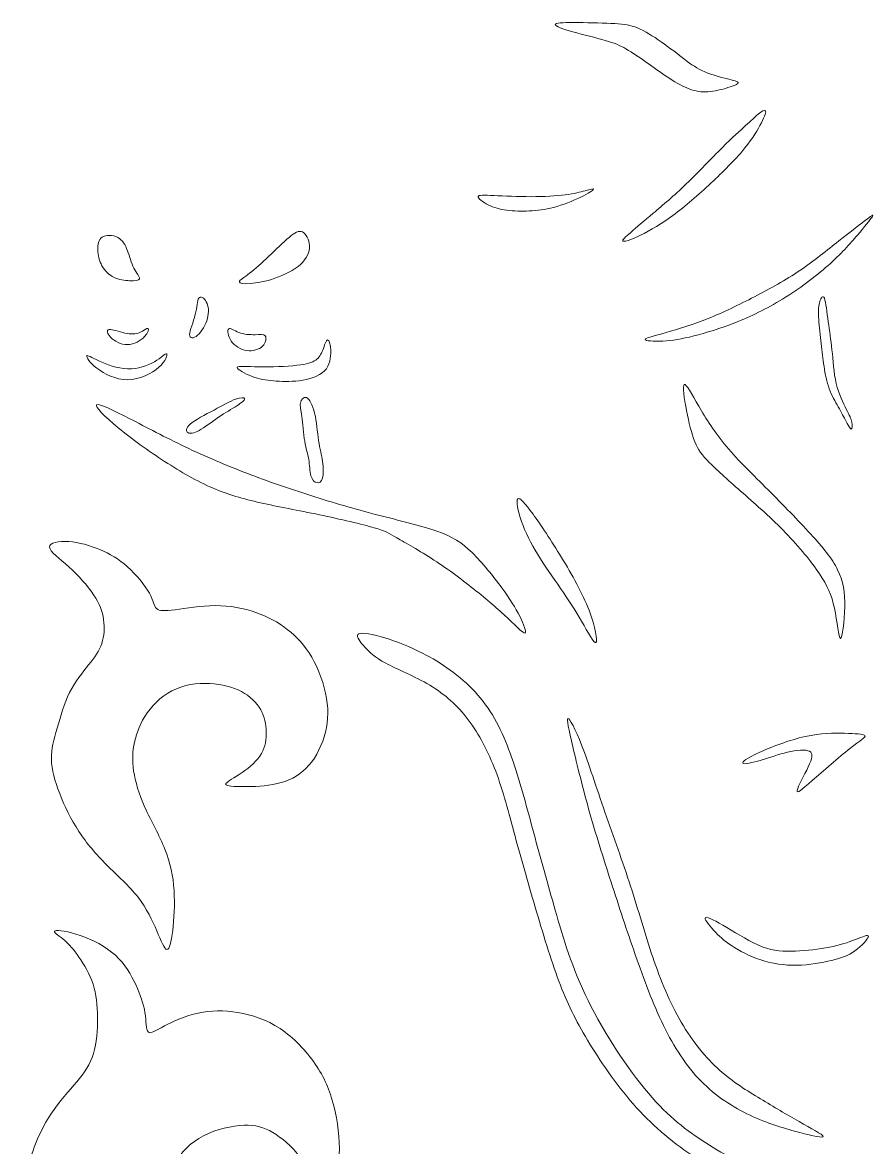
# Model space of a CAD drawing. Header units: millimetres. Extents: x -6423 to -1759, y 6 to 2012.
# Drawn here: x -6155.3 to -6089, y 557.9 to 645.8 of the extents above; entities that cross this region are included whole.
import ezdxf

# ---------------------------------------------------------------- set-up
doc = ezdxf.new("R2010")
doc.units = ezdxf.units.MM
doc.header["$MEASUREMENT"] = 0
doc.layers.add('layer 1', color=7, linetype='Continuous')

msp = doc.modelspace()

# ---------------------------------------------------------------- linework, layer by layer
at = {"layer": 'layer 1', "color": 177, "lineweight": 9}
for points, knots in [([(-6113.6164, 645.6586), (-6113.6164, 645.7851), (-6113.0202, 645.821), (-6112.1354, 645.821), (-6112.1354, 645.821), (-6111.2499, 645.821), (-6110.0758, 645.7851), (-6109.2452, 645.7488), (-6109.2452, 645.7488), (-6108.4144, 645.7129), (-6107.9266, 645.6768), (-6107.3755, 645.4777), (-6107.3755, 645.4777), (-6106.8247, 645.2789), (-6106.2106, 644.9179), (-6105.5604, 644.4755), (-6105.5604, 644.4755), (-6104.9099, 644.033), (-6104.2236, 643.5089), (-6103.6728, 643.0846), (-6103.6728, 643.0846), (-6103.1222, 642.6601), (-6102.7067, 642.335), (-6102.1285, 642.0642), (-6102.1285, 642.0642), (-6101.5508, 641.7934), (-6100.8101, 641.5764), (-6100.2411, 641.4319), (-6100.2411, 641.4319), (-6099.6718, 641.2874), (-6099.2747, 641.2152), (-6099.3016, 641.0976), (-6099.3016, 641.0976), (-6099.3285, 640.9805), (-6099.7807, 640.8178), (-6100.2862, 640.6731), (-6100.2862, 640.6731), (-6100.7919, 640.5286), (-6101.3522, 640.4023), (-6101.8577, 640.3933), (-6101.8577, 640.3933), (-6102.3637, 640.3841), (-6102.8148, 640.4927), (-6103.3026, 640.7), (-6103.3026, 640.7), (-6103.7904, 640.9083), (-6104.3146, 641.2152), (-6104.8472, 641.5672), (-6104.8472, 641.5672), (-6105.3798, 641.9197), (-6105.9217, 642.3171), (-6106.4727, 642.7052), (-6106.4727, 642.7052), (-6107.0233, 643.0938), (-6107.5833, 643.473), (-6108.0711, 643.7528), (-6108.0711, 643.7528), (-6108.5589, 644.033), (-6108.9745, 644.2137), (-6109.6882, 644.4209), (-6109.6882, 644.4209), (-6110.4015, 644.6287), (-6111.4129, 644.8639), (-6112.2166, 645.0896), (-6112.2166, 645.0896), (-6113.0202, 645.3155), (-6113.6164, 645.532), (-6113.6164, 645.6586)], [0, 0, 0, 0, 0.0555556, 0.0555556, 0.0555556, 0.0555556, 0.1111111, 0.1111111, 0.1111111, 0.1111111, 0.1666667, 0.1666667, 0.1666667, 0.1666667, 0.2222222, 0.2222222, 0.2222222, 0.2222222, 0.2777778, 0.2777778, 0.2777778, 0.2777778, 0.3333333, 0.3333333, 0.3333333, 0.3333333, 0.3888889, 0.3888889, 0.3888889, 0.3888889, 0.4444444, 0.4444444, 0.4444444, 0.4444444, 0.5, 0.5, 0.5, 0.5, 0.5555556, 0.5555556, 0.5555556, 0.5555556, 0.6111111, 0.6111111, 0.6111111, 0.6111111, 0.6666667, 0.6666667, 0.6666667, 0.6666667, 0.7222222, 0.7222222, 0.7222222, 0.7222222, 0.7777778, 0.7777778, 0.7777778, 0.7777778, 0.8333333, 0.8333333, 0.8333333, 0.8333333, 0.8888889, 0.8888889, 0.8888889, 0.8888889, 1, 1, 1, 1]), ([(-6108.3155, 628.734), (-6108.3783, 628.8062), (-6108.1257, 629.0409), (-6107.7014, 629.4113), (-6107.7014, 629.4113), (-6107.2772, 629.7815), (-6106.6805, 630.2875), (-6105.9401, 630.9106), (-6105.9401, 630.9106), (-6105.1992, 631.5336), (-6104.3146, 632.274), (-6103.3572, 633.1956), (-6103.3572, 633.1956), (-6102.3998, 634.1166), (-6101.3701, 635.2182), (-6100.5572, 636.0311), (-6100.5572, 636.0311), (-6099.7443, 636.8437), (-6099.1484, 637.3679), (-6098.715, 637.7655), (-6098.715, 637.7655), (-6098.2817, 638.1624), (-6098.0104, 638.4334), (-6097.7396, 638.6504), (-6097.7396, 638.6504), (-6097.4688, 638.8669), (-6097.1981, 639.0296), (-6097.1527, 638.8943), (-6097.1527, 638.8943), (-6097.1076, 638.7585), (-6097.288, 638.3253), (-6097.5954, 637.7655), (-6097.5954, 637.7655), (-6097.9021, 637.2052), (-6098.3355, 636.5186), (-6099.0224, 635.715), (-6099.0224, 635.715), (-6099.7087, 634.9113), (-6100.6477, 633.99), (-6101.6233, 633.0869), (-6101.6233, 633.0869), (-6102.5983, 632.1836), (-6103.61, 631.2987), (-6104.5946, 630.5942), (-6104.5946, 630.5942), (-6105.5789, 629.8899), (-6106.5357, 629.366), (-6107.2044, 629.0591), (-6107.2044, 629.0591), (-6107.8731, 628.7522), (-6108.252, 628.6617), (-6108.3155, 628.734)], [0, 0, 0, 0, 0.0714286, 0.0714286, 0.0714286, 0.0714286, 0.1428571, 0.1428571, 0.1428571, 0.1428571, 0.2142857, 0.2142857, 0.2142857, 0.2142857, 0.2857143, 0.2857143, 0.2857143, 0.2857143, 0.3571429, 0.3571429, 0.3571429, 0.3571429, 0.4285714, 0.4285714, 0.4285714, 0.4285714, 0.5, 0.5, 0.5, 0.5, 0.5714286, 0.5714286, 0.5714286, 0.5714286, 0.6428571, 0.6428571, 0.6428571, 0.6428571, 0.7142857, 0.7142857, 0.7142857, 0.7142857, 0.7857143, 0.7857143, 0.7857143, 0.7857143, 0.8571429, 0.8571429, 0.8571429, 0.8571429, 1, 1, 1, 1]), ([(-6119.6403, 632.211), (-6119.6134, 632.3465), (-6119.1617, 632.3284), (-6118.3852, 632.2922), (-6118.3852, 632.2922), (-6117.6084, 632.2561), (-6116.5068, 632.2021), (-6115.4858, 632.2021), (-6115.4858, 632.2021), (-6114.4654, 632.2021), (-6113.5262, 632.2561), (-6112.8217, 632.3465), (-6112.8217, 632.3465), (-6112.1174, 632.4365), (-6111.6478, 632.563), (-6111.2597, 632.6714), (-6111.2597, 632.6714), (-6110.8711, 632.78), (-6110.5636, 632.8705), (-6110.6003, 632.7887), (-6110.6003, 632.7887), (-6110.6361, 632.7078), (-6111.0158, 632.4549), (-6111.6117, 632.1657), (-6111.6117, 632.1657), (-6112.2079, 631.8767), (-6113.0205, 631.5516), (-6113.7253, 631.362), (-6113.7253, 631.362), (-6114.4293, 631.1727), (-6115.0255, 631.1184), (-6115.6303, 631.0907), (-6115.6303, 631.0907), (-6116.236, 631.0638), (-6116.8498, 631.0638), (-6117.3917, 631.136), (-6117.3917, 631.136), (-6117.9335, 631.2085), (-6118.4034, 631.353), (-6118.8369, 631.57), (-6118.8369, 631.57), (-6119.2701, 631.7868), (-6119.6674, 632.0752), (-6119.6403, 632.211)], [0, 0, 0, 0, 0.0833333, 0.0833333, 0.0833333, 0.0833333, 0.1666667, 0.1666667, 0.1666667, 0.1666667, 0.25, 0.25, 0.25, 0.25, 0.3333333, 0.3333333, 0.3333333, 0.3333333, 0.4166667, 0.4166667, 0.4166667, 0.4166667, 0.5, 0.5, 0.5, 0.5, 0.5833333, 0.5833333, 0.5833333, 0.5833333, 0.6666667, 0.6666667, 0.6666667, 0.6666667, 0.75, 0.75, 0.75, 0.75, 0.8333333, 0.8333333, 0.8333333, 0.8333333, 1, 1, 1, 1]), ([(-6106.5811, 621.0397), (-6106.5724, 621.1479), (-6105.8679, 621.3105), (-6104.9374, 621.5721), (-6104.9374, 621.5721), (-6104.0074, 621.8342), (-6102.8515, 622.1954), (-6101.6591, 622.674), (-6101.6591, 622.674), (-6100.4673, 623.1528), (-6099.2389, 623.7485), (-6098.0194, 624.381), (-6098.0194, 624.381), (-6096.8007, 625.013), (-6095.5904, 625.6812), (-6094.4793, 626.4311), (-6094.4793, 626.4311), (-6093.3687, 627.1804), (-6092.3573, 628.0112), (-6091.4358, 628.7429), (-6091.4358, 628.7429), (-6090.5147, 629.4749), (-6089.6839, 630.1064), (-6089.223, 630.4497), (-6089.223, 630.4497), (-6088.7629, 630.793), (-6088.6725, 630.8476), (-6088.8352, 630.6121), (-6088.8352, 630.6121), (-6088.9976, 630.3774), (-6089.4131, 629.8538), (-6089.9816, 629.1856), (-6089.9816, 629.1856), (-6090.5506, 628.5175), (-6091.2736, 627.7046), (-6092.2761, 626.8192), (-6092.2761, 626.8192), (-6093.2783, 625.9343), (-6094.5605, 624.9772), (-6095.8251, 624.2001), (-6095.8251, 624.2001), (-6097.0894, 623.4239), (-6098.3355, 622.8274), (-6099.5189, 622.3578), (-6099.5189, 622.3578), (-6100.7017, 621.888), (-6101.8218, 621.5449), (-6102.761, 621.3105), (-6102.761, 621.3105), (-6103.7005, 621.0756), (-6104.4588, 620.949), (-6105.1813, 620.9132), (-6105.1813, 620.9132), (-6105.904, 620.8765), (-6106.5903, 620.9308), (-6106.5811, 621.0397)], [0, 0, 0, 0, 0.0666667, 0.0666667, 0.0666667, 0.0666667, 0.1333333, 0.1333333, 0.1333333, 0.1333333, 0.2, 0.2, 0.2, 0.2, 0.2666667, 0.2666667, 0.2666667, 0.2666667, 0.3333333, 0.3333333, 0.3333333, 0.3333333, 0.4, 0.4, 0.4, 0.4, 0.4666667, 0.4666667, 0.4666667, 0.4666667, 0.5333333, 0.5333333, 0.5333333, 0.5333333, 0.6, 0.6, 0.6, 0.6, 0.6666667, 0.6666667, 0.6666667, 0.6666667, 0.7333333, 0.7333333, 0.7333333, 0.7333333, 0.8, 0.8, 0.8, 0.8, 0.8666667, 0.8666667, 0.8666667, 0.8666667, 1, 1, 1, 1]), ([(-6146.1111, 625.7808), (-6146.147, 625.6271), (-6146.4903, 625.6095), (-6146.8787, 625.6271), (-6146.8787, 625.6271), (-6147.2671, 625.645), (-6147.7003, 625.6994), (-6148.0889, 625.8889), (-6148.0889, 625.8889), (-6148.4771, 626.0788), (-6148.8206, 626.4039), (-6149.0371, 626.7923), (-6149.0371, 626.7923), (-6149.2539, 627.1804), (-6149.3443, 627.6321), (-6149.3622, 628.0476), (-6149.3622, 628.0476), (-6149.3807, 628.4632), (-6149.3261, 628.8423), (-6149.0279, 629.0322), (-6149.0279, 629.0322), (-6148.7299, 629.2215), (-6148.1881, 629.2215), (-6147.8092, 629.023), (-6147.8092, 629.023), (-6147.4295, 628.8241), (-6147.2128, 628.4271), (-6147.0414, 627.9754), (-6147.0414, 627.9754), (-6146.8697, 627.5237), (-6146.7432, 627.0183), (-6146.5444, 626.6206), (-6146.5444, 626.6206), (-6146.3458, 626.2233), (-6146.0745, 625.9343), (-6146.1111, 625.7808)], [0, 0, 0, 0, 0.1, 0.1, 0.1, 0.1, 0.2, 0.2, 0.2, 0.2, 0.3, 0.3, 0.3, 0.3, 0.4, 0.4, 0.4, 0.4, 0.5, 0.5, 0.5, 0.5, 0.6, 0.6, 0.6, 0.6, 0.7, 0.7, 0.7, 0.7, 0.8, 0.8, 0.8, 0.8, 1, 1, 1, 1]), ([(-6138.2988, 625.5546), (-6138.2898, 625.6812), (-6137.9286, 625.8802), (-6137.4951, 626.2141), (-6137.4951, 626.2141), (-6137.0619, 626.5484), (-6136.5559, 627.0183), (-6136.0051, 627.5416), (-6136.0051, 627.5416), (-6135.4538, 628.0653), (-6134.8581, 628.6435), (-6134.4067, 629.023), (-6134.4067, 629.023), (-6133.955, 629.4026), (-6133.6479, 629.583), (-6133.3678, 629.4475), (-6133.3678, 629.4475), (-6133.0878, 629.3122), (-6132.8355, 628.8605), (-6132.817, 628.3727), (-6132.817, 628.3727), (-6132.7988, 627.8849), (-6133.0158, 627.3613), (-6133.5121, 626.9096), (-6133.5121, 626.9096), (-6134.0091, 626.4579), (-6134.7859, 626.0788), (-6135.5173, 625.8257), (-6135.5173, 625.8257), (-6136.249, 625.5731), (-6136.9356, 625.4465), (-6137.45, 625.4104), (-6137.45, 625.4104), (-6137.9645, 625.3743), (-6138.308, 625.4286), (-6138.2988, 625.5546)], [0, 0, 0, 0, 0.1, 0.1, 0.1, 0.1, 0.2, 0.2, 0.2, 0.2, 0.3, 0.3, 0.3, 0.3, 0.4, 0.4, 0.4, 0.4, 0.5, 0.5, 0.5, 0.5, 0.6, 0.6, 0.6, 0.6, 0.7, 0.7, 0.7, 0.7, 0.8, 0.8, 0.8, 0.8, 1, 1, 1, 1]), ([(-6141.4779, 624.2724), (-6141.6134, 624.0918), (-6141.5952, 623.5681), (-6141.74, 622.9814), (-6141.74, 622.9814), (-6141.8842, 622.394), (-6142.1914, 621.7435), (-6142.1914, 621.4186), (-6142.1914, 621.4186), (-6142.1914, 621.0935), (-6141.8842, 621.0935), (-6141.5683, 621.3643), (-6141.5683, 621.3643), (-6141.2522, 621.6354), (-6140.9273, 622.177), (-6140.7915, 622.6832), (-6140.7915, 622.6832), (-6140.6563, 623.1887), (-6140.7106, 623.658), (-6140.882, 623.9744), (-6140.882, 623.9744), (-6141.0536, 624.2906), (-6141.3426, 624.4532), (-6141.4779, 624.2724)], [0, 0, 0, 0, 0.1428571, 0.1428571, 0.1428571, 0.1428571, 0.2857143, 0.2857143, 0.2857143, 0.2857143, 0.4285714, 0.4285714, 0.4285714, 0.4285714, 0.5714286, 0.5714286, 0.5714286, 0.5714286, 0.7142857, 0.7142857, 0.7142857, 0.7142857, 1, 1, 1, 1]), ([(-6092.5645, 624.2544), (-6092.4477, 623.9655), (-6092.3573, 623.1528), (-6092.2576, 622.4211), (-6092.2576, 622.4211), (-6092.1582, 621.6894), (-6092.0498, 621.0397), (-6091.9686, 620.2266), (-6091.9686, 620.2266), (-6091.8874, 619.4139), (-6091.8331, 618.4384), (-6091.6348, 617.5986), (-6091.6348, 617.5986), (-6091.4358, 616.7588), (-6091.0927, 616.0542), (-6090.8491, 615.5757), (-6090.8491, 615.5757), (-6090.6052, 615.0968), (-6090.4607, 614.844), (-6090.4064, 614.5732), (-6090.4064, 614.5732), (-6090.3521, 614.3019), (-6090.3882, 614.0129), (-6090.4786, 614.0311), (-6090.4786, 614.0311), (-6090.5691, 614.0493), (-6090.7133, 614.3741), (-6090.9034, 614.7353), (-6090.9034, 614.7353), (-6091.0927, 615.0968), (-6091.3276, 615.4942), (-6091.5713, 615.9277), (-6091.5713, 615.9277), (-6091.8152, 616.3609), (-6092.068, 616.831), (-6092.2484, 617.3816), (-6092.2484, 617.3816), (-6092.4295, 617.9324), (-6092.5376, 618.5649), (-6092.6191, 619.1608), (-6092.6191, 619.1608), (-6092.7003, 619.757), (-6092.7546, 620.3168), (-6092.8266, 620.9493), (-6092.8266, 620.9493), (-6092.8989, 621.5813), (-6092.9896, 622.2853), (-6093.0165, 622.8182), (-6093.0165, 622.8182), (-6093.0436, 623.3514), (-6093.0072, 623.7123), (-6092.9171, 624.0108), (-6092.9171, 624.0108), (-6092.8266, 624.3088), (-6092.6824, 624.5434), (-6092.5645, 624.2544)], [0, 0, 0, 0, 0.0666667, 0.0666667, 0.0666667, 0.0666667, 0.1333333, 0.1333333, 0.1333333, 0.1333333, 0.2, 0.2, 0.2, 0.2, 0.2666667, 0.2666667, 0.2666667, 0.2666667, 0.3333333, 0.3333333, 0.3333333, 0.3333333, 0.4, 0.4, 0.4, 0.4, 0.4666667, 0.4666667, 0.4666667, 0.4666667, 0.5333333, 0.5333333, 0.5333333, 0.5333333, 0.6, 0.6, 0.6, 0.6, 0.6666667, 0.6666667, 0.6666667, 0.6666667, 0.7333333, 0.7333333, 0.7333333, 0.7333333, 0.8, 0.8, 0.8, 0.8, 0.8666667, 0.8666667, 0.8666667, 0.8666667, 1, 1, 1, 1]), ([(-6148.4771, 621.8157), (-6148.2421, 621.8521), (-6147.7003, 621.6354), (-6147.2402, 621.536), (-6147.2402, 621.536), (-6146.7793, 621.4368), (-6146.3996, 621.4548), (-6146.0842, 621.5813), (-6146.0842, 621.5813), (-6145.7678, 621.7076), (-6145.5147, 621.9423), (-6145.4248, 621.9064), (-6145.4248, 621.9064), (-6145.3344, 621.8703), (-6145.4066, 621.5629), (-6145.7046, 621.2562), (-6145.7046, 621.2562), (-6146.0025, 620.9493), (-6146.5267, 620.6419), (-6147.0414, 620.6326), (-6147.0414, 620.6326), (-6147.5561, 620.6239), (-6148.0615, 620.9132), (-6148.3508, 621.2016), (-6148.3508, 621.2016), (-6148.6398, 621.4909), (-6148.7117, 621.7799), (-6148.4771, 621.8157)], [0, 0, 0, 0, 0.125, 0.125, 0.125, 0.125, 0.25, 0.25, 0.25, 0.25, 0.375, 0.375, 0.375, 0.375, 0.5, 0.5, 0.5, 0.5, 0.625, 0.625, 0.625, 0.625, 0.75, 0.75, 0.75, 0.75, 1, 1, 1, 1]), ([(-6139.1301, 621.8703), (-6139.0128, 621.9784), (-6138.7236, 621.7256), (-6138.3352, 621.5813), (-6138.3352, 621.5813), (-6137.9468, 621.4368), (-6137.4593, 621.4007), (-6137.0706, 621.4099), (-6137.0706, 621.4099), (-6136.6822, 621.4186), (-6136.3935, 621.4724), (-6136.2759, 621.3105), (-6136.2759, 621.3105), (-6136.1586, 621.1479), (-6136.2129, 620.7684), (-6136.4837, 620.5066), (-6136.4837, 620.5066), (-6136.7545, 620.2442), (-6137.2423, 620.1003), (-6137.7208, 620.1723), (-6137.7208, 620.1723), (-6138.1994, 620.2445), (-6138.6692, 620.5335), (-6138.9311, 620.9132), (-6138.9311, 620.9132), (-6139.1932, 621.2921), (-6139.2475, 621.7619), (-6139.1301, 621.8703)], [0, 0, 0, 0, 0.125, 0.125, 0.125, 0.125, 0.25, 0.25, 0.25, 0.25, 0.375, 0.375, 0.375, 0.375, 0.5, 0.5, 0.5, 0.5, 0.625, 0.625, 0.625, 0.625, 0.75, 0.75, 0.75, 0.75, 1, 1, 1, 1]), ([(-6138.4707, 618.8626), (-6138.4346, 618.9984), (-6137.73, 618.908), (-6136.7727, 618.8895), (-6136.7727, 618.8895), (-6135.8155, 618.8718), (-6134.6055, 618.9261), (-6133.8011, 619.0161), (-6133.8011, 619.0161), (-6132.9974, 619.1065), (-6132.6003, 619.2331), (-6132.3292, 619.4229), (-6132.3292, 619.4229), (-6132.0585, 619.6125), (-6131.9137, 619.8651), (-6131.7782, 620.2084), (-6131.7782, 620.2084), (-6131.6429, 620.552), (-6131.5163, 620.9852), (-6131.399, 621.0123), (-6131.399, 621.0123), (-6131.2819, 621.0397), (-6131.173, 620.6601), (-6131.1554, 620.1541), (-6131.1554, 620.1541), (-6131.1374, 619.6483), (-6131.2097, 619.0161), (-6131.6429, 618.5828), (-6131.6429, 618.5828), (-6132.0764, 618.1491), (-6132.8711, 617.9144), (-6133.6115, 617.815), (-6133.6115, 617.815), (-6134.3524, 617.7159), (-6135.0387, 617.7517), (-6135.6346, 617.8058), (-6135.6346, 617.8058), (-6136.2308, 617.8601), (-6136.7365, 617.9324), (-6137.3058, 618.1491), (-6137.3058, 618.1491), (-6137.8743, 618.3661), (-6138.5066, 618.7273), (-6138.4707, 618.8626)], [0, 0, 0, 0, 0.0833333, 0.0833333, 0.0833333, 0.0833333, 0.1666667, 0.1666667, 0.1666667, 0.1666667, 0.25, 0.25, 0.25, 0.25, 0.3333333, 0.3333333, 0.3333333, 0.3333333, 0.4166667, 0.4166667, 0.4166667, 0.4166667, 0.5, 0.5, 0.5, 0.5, 0.5833333, 0.5833333, 0.5833333, 0.5833333, 0.6666667, 0.6666667, 0.6666667, 0.6666667, 0.75, 0.75, 0.75, 0.75, 0.8333333, 0.8333333, 0.8333333, 0.8333333, 1, 1, 1, 1]), ([(-6150.2292, 619.7475), (-6150.1933, 619.8472), (-6149.8677, 619.6302), (-6149.281, 619.3594), (-6149.281, 619.3594), (-6148.6941, 619.0886), (-6147.845, 618.7635), (-6147.0414, 618.7366), (-6147.0414, 618.7366), (-6146.2372, 618.7091), (-6145.4789, 618.9805), (-6144.937, 619.2963), (-6144.937, 619.2963), (-6144.3949, 619.6125), (-6144.0698, 619.9735), (-6143.9793, 619.9102), (-6143.9793, 619.9102), (-6143.8889, 619.8472), (-6144.0337, 619.3594), (-6144.585, 618.8724), (-6144.585, 618.8724), (-6145.1358, 618.3843), (-6146.0929, 617.8962), (-6147.0232, 617.8873), (-6147.0232, 617.8873), (-6147.9534, 617.8783), (-6148.8565, 618.3479), (-6149.4345, 618.7904), (-6149.4345, 618.7904), (-6150.0124, 619.2331), (-6150.2656, 619.6483), (-6150.2292, 619.7475)], [0, 0, 0, 0, 0.1111111, 0.1111111, 0.1111111, 0.1111111, 0.2222222, 0.2222222, 0.2222222, 0.2222222, 0.3333333, 0.3333333, 0.3333333, 0.3333333, 0.4444444, 0.4444444, 0.4444444, 0.4444444, 0.5555556, 0.5555556, 0.5555556, 0.5555556, 0.6666667, 0.6666667, 0.6666667, 0.6666667, 0.7777778, 0.7777778, 0.7777778, 0.7777778, 1, 1, 1, 1]), ([(-6103.5196, 617.5168), (-6103.3751, 617.6073), (-6102.9414, 616.7764), (-6102.3816, 615.8188), (-6102.3816, 615.8188), (-6101.8218, 614.8619), (-6101.1355, 613.7779), (-6100.2139, 612.6766), (-6100.2139, 612.6766), (-6099.2932, 611.5744), (-6098.137, 610.4544), (-6096.9629, 609.2807), (-6096.9629, 609.2807), (-6095.7887, 608.1066), (-6094.5967, 606.8784), (-6093.6395, 605.8306), (-6093.6395, 605.8306), (-6092.6824, 604.7833), (-6091.9597, 603.9158), (-6091.5262, 603.0307), (-6091.5262, 603.0307), (-6091.0927, 602.1458), (-6090.9485, 601.243), (-6090.9662, 600.1229), (-6090.9662, 600.1229), (-6090.9841, 599.0031), (-6091.165, 597.6662), (-6091.3092, 597.6662), (-6091.3092, 597.6662), (-6091.4539, 597.6662), (-6091.5623, 599.0031), (-6091.7791, 600.0324), (-6091.7791, 600.0324), (-6091.9955, 601.0621), (-6092.3206, 601.7848), (-6092.9532, 602.724), (-6092.9532, 602.724), (-6093.5852, 603.6632), (-6094.5247, 604.8191), (-6095.5904, 605.921), (-6095.5904, 605.921), (-6096.6559, 607.0227), (-6097.8477, 608.0702), (-6098.9138, 609.0097), (-6098.9138, 609.0097), (-6099.9795, 609.9489), (-6100.9185, 610.7797), (-6101.5331, 611.3938), (-6101.5331, 611.3938), (-6102.1469, 612.0079), (-6102.4359, 612.4053), (-6102.6888, 613.0373), (-6102.6888, 613.0373), (-6102.9414, 613.6698), (-6103.1584, 614.5365), (-6103.3387, 615.476), (-6103.3387, 615.476), (-6103.5199, 616.4152), (-6103.6644, 617.4269), (-6103.5196, 617.5168)], [0, 0, 0, 0, 0.0625, 0.0625, 0.0625, 0.0625, 0.125, 0.125, 0.125, 0.125, 0.1875, 0.1875, 0.1875, 0.1875, 0.25, 0.25, 0.25, 0.25, 0.3125, 0.3125, 0.3125, 0.3125, 0.375, 0.375, 0.375, 0.375, 0.4375, 0.4375, 0.4375, 0.4375, 0.5, 0.5, 0.5, 0.5, 0.5625, 0.5625, 0.5625, 0.5625, 0.625, 0.625, 0.625, 0.625, 0.6875, 0.6875, 0.6875, 0.6875, 0.75, 0.75, 0.75, 0.75, 0.8125, 0.8125, 0.8125, 0.8125, 0.875, 0.875, 0.875, 0.875, 1, 1, 1, 1]), ([(-6149.4527, 615.9274), (-6149.29, 616.054), (-6148.1702, 615.5121), (-6146.8697, 614.844), (-6146.8697, 614.844), (-6145.5693, 614.1758), (-6144.088, 613.3806), (-6142.5344, 612.6402), (-6142.5344, 612.6402), (-6140.9814, 611.8993), (-6139.3556, 611.2129), (-6137.7116, 610.5809), (-6137.7116, 610.5809), (-6136.0681, 609.9489), (-6134.4067, 609.3707), (-6132.7089, 608.8291), (-6132.7089, 608.8291), (-6131.0109, 608.2872), (-6129.2764, 607.7815), (-6127.5425, 607.3298), (-6127.5425, 607.3298), (-6125.8086, 606.8784), (-6124.0747, 606.4811), (-6122.8468, 606.0471), (-6122.8468, 606.0471), (-6121.6183, 605.6136), (-6120.8956, 605.1443), (-6120.1012, 604.3677), (-6120.1012, 604.3677), (-6119.3062, 603.5907), (-6118.4392, 602.507), (-6117.789, 601.6219), (-6117.789, 601.6219), (-6117.1388, 600.737), (-6116.7053, 600.0506), (-6116.3802, 599.4004), (-6116.3802, 599.4004), (-6116.0551, 598.7499), (-6115.8384, 598.1358), (-6115.9647, 598.0818), (-6115.9647, 598.0818), (-6116.0912, 598.0277), (-6116.5606, 598.5337), (-6117.229, 599.1655), (-6117.229, 599.1655), (-6117.8971, 599.7978), (-6118.7646, 600.5566), (-6119.7761, 601.369), (-6119.7761, 601.369), (-6120.7875, 602.1819), (-6121.9434, 603.0491), (-6123.0812, 603.7898), (-6123.0812, 603.7898), (-6124.2195, 604.5302), (-6125.339, 605.1443), (-6125.9895, 605.5237), (-6125.9895, 605.5237), (-6126.6397, 605.9028), (-6126.8201, 606.0471), (-6127.7593, 606.3184), (-6127.7593, 606.3184), (-6128.699, 606.5892), (-6130.3968, 606.9865), (-6132.0403, 607.3298), (-6132.0403, 607.3298), (-6133.6837, 607.6729), (-6135.2734, 607.9619), (-6136.6464, 608.2688), (-6136.6464, 608.2688), (-6138.019, 608.5762), (-6139.175, 608.9013), (-6140.385, 609.425), (-6140.385, 609.425), (-6141.5952, 609.9489), (-6142.8598, 610.6714), (-6144.142, 611.5024), (-6144.142, 611.5024), (-6145.4248, 612.3333), (-6146.725, 613.2725), (-6147.7725, 614.1392), (-6147.7725, 614.1392), (-6148.8201, 615.0064), (-6149.6151, 615.8011), (-6149.4527, 615.9274)], [0, 0, 0, 0, 0.0454545, 0.0454545, 0.0454545, 0.0454545, 0.0909091, 0.0909091, 0.0909091, 0.0909091, 0.1363636, 0.1363636, 0.1363636, 0.1363636, 0.1818182, 0.1818182, 0.1818182, 0.1818182, 0.2272727, 0.2272727, 0.2272727, 0.2272727, 0.2727273, 0.2727273, 0.2727273, 0.2727273, 0.3181818, 0.3181818, 0.3181818, 0.3181818, 0.3636364, 0.3636364, 0.3636364, 0.3636364, 0.4090909, 0.4090909, 0.4090909, 0.4090909, 0.4545455, 0.4545455, 0.4545455, 0.4545455, 0.5, 0.5, 0.5, 0.5, 0.5454545, 0.5454545, 0.5454545, 0.5454545, 0.5909091, 0.5909091, 0.5909091, 0.5909091, 0.6363636, 0.6363636, 0.6363636, 0.6363636, 0.6818182, 0.6818182, 0.6818182, 0.6818182, 0.7272727, 0.7272727, 0.7272727, 0.7272727, 0.7727273, 0.7727273, 0.7727273, 0.7727273, 0.8181818, 0.8181818, 0.8181818, 0.8181818, 0.8636364, 0.8636364, 0.8636364, 0.8636364, 0.9090909, 0.9090909, 0.9090909, 0.9090909, 1, 1, 1, 1]), ([(-6142.1371, 614.4105), (-6142.5168, 614.0854), (-6142.4806, 613.8502), (-6142.3179, 613.751), (-6142.3179, 613.751), (-6142.155, 613.6516), (-6141.8663, 613.6878), (-6141.4418, 613.9227), (-6141.4418, 613.9227), (-6141.0178, 614.1576), (-6140.4577, 614.5908), (-6139.9246, 614.9523), (-6139.9246, 614.9523), (-6139.3917, 615.3136), (-6138.8863, 615.6026), (-6138.5066, 615.8462), (-6138.5066, 615.8462), (-6138.1271, 616.0901), (-6137.8743, 616.2889), (-6137.8832, 616.3975), (-6137.8832, 616.3975), (-6137.8925, 616.5056), (-6138.1638, 616.5236), (-6138.588, 616.3701), (-6138.588, 616.3701), (-6139.0128, 616.2166), (-6139.5905, 615.8915), (-6140.2766, 615.5211), (-6140.2766, 615.5211), (-6140.9632, 615.1509), (-6141.7582, 614.7353), (-6142.1371, 614.4105)], [0, 0, 0, 0, 0.1111111, 0.1111111, 0.1111111, 0.1111111, 0.2222222, 0.2222222, 0.2222222, 0.2222222, 0.3333333, 0.3333333, 0.3333333, 0.3333333, 0.4444444, 0.4444444, 0.4444444, 0.4444444, 0.5555556, 0.5555556, 0.5555556, 0.5555556, 0.6666667, 0.6666667, 0.6666667, 0.6666667, 0.7777778, 0.7777778, 0.7777778, 0.7777778, 1, 1, 1, 1]), ([(-6133.0427, 616.4967), (-6132.817, 616.3975), (-6132.5642, 615.9277), (-6132.4107, 615.2772), (-6132.4107, 615.2772), (-6132.2567, 614.6272), (-6132.2029, 613.7961), (-6132.1033, 613.137), (-6132.1033, 613.137), (-6132.0041, 612.478), (-6131.8594, 611.9902), (-6131.7871, 611.4935), (-6131.7871, 611.4935), (-6131.7149, 610.9965), (-6131.7149, 610.491), (-6131.7964, 610.1931), (-6131.7964, 610.1931), (-6131.8778, 609.8951), (-6132.0405, 609.8041), (-6132.2211, 609.8405), (-6132.2211, 609.8405), (-6132.4015, 609.8766), (-6132.6003, 610.0393), (-6132.6997, 610.3737), (-6132.6997, 610.3737), (-6132.7988, 610.708), (-6132.7988, 611.2129), (-6132.8711, 611.6559), (-6132.8711, 611.6559), (-6132.9436, 612.0983), (-6133.0878, 612.478), (-6133.1875, 613.0739), (-6133.1875, 613.0739), (-6133.2866, 613.6698), (-6133.3407, 614.4827), (-6133.4129, 615.0156), (-6133.4129, 615.0156), (-6133.4852, 615.548), (-6133.5756, 615.8011), (-6133.5213, 616.0632), (-6133.5213, 616.0632), (-6133.4675, 616.325), (-6133.2687, 616.5958), (-6133.0427, 616.4967)], [0, 0, 0, 0, 0.0833333, 0.0833333, 0.0833333, 0.0833333, 0.1666667, 0.1666667, 0.1666667, 0.1666667, 0.25, 0.25, 0.25, 0.25, 0.3333333, 0.3333333, 0.3333333, 0.3333333, 0.4166667, 0.4166667, 0.4166667, 0.4166667, 0.5, 0.5, 0.5, 0.5, 0.5833333, 0.5833333, 0.5833333, 0.5833333, 0.6666667, 0.6666667, 0.6666667, 0.6666667, 0.75, 0.75, 0.75, 0.75, 0.8333333, 0.8333333, 0.8333333, 0.8333333, 1, 1, 1, 1]), ([(-6116.5247, 608.5762), (-6116.3802, 608.721), (-6115.9465, 608.215), (-6115.3321, 607.366), (-6115.3321, 607.366), (-6114.7183, 606.5169), (-6113.9239, 605.3251), (-6113.1104, 603.988), (-6113.1104, 603.988), (-6112.2983, 602.6518), (-6111.467, 601.1704), (-6110.9612, 599.8703), (-6110.9612, 599.8703), (-6110.4555, 598.5696), (-6110.2749, 597.4495), (-6110.4194, 597.3411), (-6110.4194, 597.3411), (-6110.5636, 597.233), (-6111.0335, 598.1358), (-6111.5395, 599.0031), (-6111.5395, 599.0031), (-6112.0449, 599.8703), (-6112.587, 600.7011), (-6113.1832, 601.5681), (-6113.1832, 601.5681), (-6113.7791, 602.435), (-6114.4293, 603.3381), (-6114.9709, 604.2232), (-6114.9709, 604.2232), (-6115.513, 605.1081), (-6115.9465, 605.9751), (-6116.236, 606.8062), (-6116.236, 606.8062), (-6116.5247, 607.6367), (-6116.6692, 608.4315), (-6116.5247, 608.5762)], [0, 0, 0, 0, 0.1, 0.1, 0.1, 0.1, 0.2, 0.2, 0.2, 0.2, 0.3, 0.3, 0.3, 0.3, 0.4, 0.4, 0.4, 0.4, 0.5, 0.5, 0.5, 0.5, 0.6, 0.6, 0.6, 0.6, 0.7, 0.7, 0.7, 0.7, 0.8, 0.8, 0.8, 0.8, 1, 1, 1, 1]), ([(-6153.1372, 604.8009), (-6153.1551, 605.1443), (-6152.4327, 605.2885), (-6151.638, 605.2347), (-6151.638, 605.2347), (-6150.8435, 605.1804), (-6149.9763, 604.9275), (-6149.1995, 604.6021), (-6149.1995, 604.6021), (-6148.4228, 604.277), (-6147.7369, 603.8799), (-6147.0501, 603.2656), (-6147.0501, 603.2656), (-6146.3637, 602.6518), (-6145.6774, 601.8207), (-6145.3344, 601.2063), (-6145.3344, 601.2063), (-6144.9911, 600.5922), (-6144.9911, 600.1954), (-6144.7743, 599.9963), (-6144.7743, 599.9963), (-6144.5576, 599.7978), (-6144.1241, 599.7978), (-6143.3115, 599.9059), (-6143.3115, 599.9059), (-6142.4986, 600.0145), (-6141.3065, 600.2315), (-6140.1685, 600.2315), (-6140.1685, 600.2315), (-6139.0307, 600.2315), (-6137.9468, 600.0145), (-6137.0076, 599.6894), (-6137.0076, 599.6894), (-6136.0681, 599.364), (-6135.2734, 598.9308), (-6134.5509, 598.371), (-6134.5509, 598.371), (-6133.8285, 597.8107), (-6133.1783, 597.1241), (-6132.6364, 596.1855), (-6132.6364, 596.1855), (-6132.0946, 595.246), (-6131.6608, 594.0537), (-6131.4805, 592.97), (-6131.4805, 592.97), (-6131.2996, 591.8863), (-6131.3721, 590.9109), (-6131.6608, 589.972), (-6131.6608, 589.972), (-6131.9498, 589.0325), (-6132.4553, 588.1292), (-6133.0878, 587.4974), (-6133.0878, 587.4974), (-6133.7199, 586.8649), (-6134.479, 586.5034), (-6135.3457, 586.3049), (-6135.3457, 586.3049), (-6136.2123, 586.1063), (-6137.1882, 586.0704), (-6137.9645, 586.0704), (-6137.9645, 586.0704), (-6138.7415, 586.0704), (-6139.3197, 586.1063), (-6139.3556, 586.2511), (-6139.3556, 586.2511), (-6139.3917, 586.3953), (-6138.8863, 586.6482), (-6138.3075, 587.0278), (-6138.3075, 587.0278), (-6137.73, 587.407), (-6137.0796, 587.913), (-6136.7001, 588.4546), (-6136.7001, 588.4546), (-6136.3212, 588.9964), (-6136.2123, 589.5747), (-6136.1944, 590.1526), (-6136.1944, 590.1526), (-6136.1768, 590.7303), (-6136.249, 591.3086), (-6136.5198, 591.8686), (-6136.5198, 591.8686), (-6136.7911, 592.4284), (-6137.2604, 592.97), (-6137.8925, 593.3673), (-6137.8925, 593.3673), (-6138.5245, 593.7652), (-6139.3197, 594.0181), (-6140.2589, 594.1082), (-6140.2589, 594.1082), (-6141.1979, 594.1984), (-6142.2816, 594.1262), (-6143.2208, 593.7286), (-6143.2208, 593.7286), (-6144.16, 593.3312), (-6144.9549, 592.6093), (-6145.497, 591.8504), (-6145.497, 591.8504), (-6146.0386, 591.0916), (-6146.3276, 590.2971), (-6146.49, 589.5565), (-6146.49, 589.5565), (-6146.6527, 588.8155), (-6146.6888, 588.1292), (-6146.5623, 587.2986), (-6146.5623, 587.2986), (-6146.4362, 586.4675), (-6146.147, 585.4925), (-6145.6774, 584.4449), (-6145.6774, 584.4449), (-6145.2078, 583.3973), (-6144.5576, 582.2773), (-6144.1241, 581.1933), (-6144.1241, 581.1933), (-6143.6904, 580.1096), (-6143.4739, 579.0623), (-6143.4019, 577.9601), (-6143.4019, 577.9601), (-6143.3297, 576.8583), (-6143.4019, 575.7023), (-6143.51, 574.8174), (-6143.51, 574.8174), (-6143.6181, 573.9323), (-6143.7629, 573.3182), (-6143.9614, 573.3361), (-6143.9614, 573.3361), (-6144.16, 573.3543), (-6144.4131, 574.0045), (-6144.7561, 574.799), (-6144.7561, 574.799), (-6145.0997, 575.5942), (-6145.5329, 576.5332), (-6146.2192, 577.4183), (-6146.2192, 577.4183), (-6146.9056, 578.3032), (-6147.845, 579.1345), (-6148.6756, 579.9651), (-6148.6756, 579.9651), (-6149.507, 580.7959), (-6150.2292, 581.627), (-6150.843, 582.566), (-6150.843, 582.566), (-6151.4574, 583.5054), (-6151.9633, 584.553), (-6152.3422, 585.5286), (-6152.3422, 585.5286), (-6152.7219, 586.5034), (-6152.9748, 587.407), (-6152.9927, 588.2196), (-6152.9927, 588.2196), (-6153.0107, 589.0325), (-6152.7939, 589.7553), (-6152.5411, 590.6402), (-6152.5411, 590.6402), (-6152.2885, 591.5253), (-6151.9995, 592.5726), (-6151.566, 593.4398), (-6151.566, 593.4398), (-6151.1323, 594.3068), (-6150.554, 594.9931), (-6150.0847, 595.589), (-6150.0847, 595.589), (-6149.6151, 596.1855), (-6149.2539, 596.6912), (-6149.055, 597.2689), (-6149.055, 597.2689), (-6148.8565, 597.8474), (-6148.8201, 598.4971), (-6148.9105, 599.1294), (-6148.9105, 599.1294), (-6149.001, 599.7616), (-6149.2177, 600.3757), (-6149.6873, 601.08), (-6149.6873, 601.08), (-6150.1567, 601.7845), (-6150.8797, 602.5792), (-6151.62, 603.2477), (-6151.62, 603.2477), (-6152.3607, 603.9158), (-6153.1193, 604.4579), (-6153.1372, 604.8009)], [0, 0, 0, 0, 0.0217391, 0.0217391, 0.0217391, 0.0217391, 0.0434783, 0.0434783, 0.0434783, 0.0434783, 0.0652174, 0.0652174, 0.0652174, 0.0652174, 0.0869565, 0.0869565, 0.0869565, 0.0869565, 0.1086957, 0.1086957, 0.1086957, 0.1086957, 0.1304348, 0.1304348, 0.1304348, 0.1304348, 0.1521739, 0.1521739, 0.1521739, 0.1521739, 0.173913, 0.173913, 0.173913, 0.173913, 0.1956522, 0.1956522, 0.1956522, 0.1956522, 0.2173913, 0.2173913, 0.2173913, 0.2173913, 0.2391304, 0.2391304, 0.2391304, 0.2391304, 0.2608696, 0.2608696, 0.2608696, 0.2608696, 0.2826087, 0.2826087, 0.2826087, 0.2826087, 0.3043478, 0.3043478, 0.3043478, 0.3043478, 0.326087, 0.326087, 0.326087, 0.326087, 0.3478261, 0.3478261, 0.3478261, 0.3478261, 0.3695652, 0.3695652, 0.3695652, 0.3695652, 0.3913043, 0.3913043, 0.3913043, 0.3913043, 0.4130435, 0.4130435, 0.4130435, 0.4130435, 0.4347826, 0.4347826, 0.4347826, 0.4347826, 0.4565217, 0.4565217, 0.4565217, 0.4565217, 0.4782609, 0.4782609, 0.4782609, 0.4782609, 0.5, 0.5, 0.5, 0.5, 0.5217391, 0.5217391, 0.5217391, 0.5217391, 0.5434783, 0.5434783, 0.5434783, 0.5434783, 0.5652174, 0.5652174, 0.5652174, 0.5652174, 0.5869565, 0.5869565, 0.5869565, 0.5869565, 0.6086957, 0.6086957, 0.6086957, 0.6086957, 0.6304348, 0.6304348, 0.6304348, 0.6304348, 0.6521739, 0.6521739, 0.6521739, 0.6521739, 0.673913, 0.673913, 0.673913, 0.673913, 0.6956522, 0.6956522, 0.6956522, 0.6956522, 0.7173913, 0.7173913, 0.7173913, 0.7173913, 0.7391304, 0.7391304, 0.7391304, 0.7391304, 0.7608696, 0.7608696, 0.7608696, 0.7608696, 0.7826087, 0.7826087, 0.7826087, 0.7826087, 0.8043478, 0.8043478, 0.8043478, 0.8043478, 0.826087, 0.826087, 0.826087, 0.826087, 0.8478261, 0.8478261, 0.8478261, 0.8478261, 0.8695652, 0.8695652, 0.8695652, 0.8695652, 0.8913043, 0.8913043, 0.8913043, 0.8913043, 0.9130435, 0.9130435, 0.9130435, 0.9130435, 0.9347826, 0.9347826, 0.9347826, 0.9347826, 0.9565217, 0.9565217, 0.9565217, 0.9565217, 1, 1, 1, 1]), ([(-6129.0241, 597.9555), (-6128.8794, 598.1358), (-6128.2655, 598.0997), (-6127.1998, 597.7928), (-6127.1998, 597.7928), (-6126.1337, 597.4859), (-6124.6168, 596.9077), (-6123.1534, 596.0589), (-6123.1534, 596.0589), (-6121.6906, 595.2099), (-6120.2815, 594.0903), (-6119.234, 592.7353), (-6119.234, 592.7353), (-6118.1864, 591.3808), (-6117.4998, 589.7911), (-6116.9039, 588.039), (-6116.9039, 588.039), (-6116.3082, 586.2872), (-6115.802, 584.3724), (-6115.2783, 582.4397), (-6115.2783, 582.4397), (-6114.7547, 580.5072), (-6114.2131, 578.556), (-6113.5987, 576.4071), (-6113.5987, 576.4071), (-6112.9844, 574.2571), (-6112.2983, 571.9094), (-6111.0335, 569.3444), (-6111.0335, 569.3444), (-6109.7692, 566.7796), (-6107.9269, 563.9976), (-6106.3195, 562.101), (-6106.3195, 562.101), (-6104.7114, 560.205), (-6103.3387, 559.1935), (-6101.8218, 558.2179), (-6101.8218, 558.2179), (-6100.3041, 557.2426), (-6098.6427, 556.3031), (-6097.3784, 555.6891), (-6097.3784, 555.6891), (-6096.1138, 555.0747), (-6095.2469, 554.7862), (-6094.3077, 554.4791), (-6094.3077, 554.4791), (-6093.3687, 554.1719), (-6092.3568, 553.8468), (-6092.3929, 553.6844), (-6092.3929, 553.6844), (-6092.4293, 553.5217), (-6093.5132, 553.5217), (-6094.5244, 553.6121), (-6094.5244, 553.6121), (-6095.5361, 553.7025), (-6096.4751, 553.8829), (-6097.8298, 554.4429), (-6097.8298, 554.4429), (-6099.1848, 555.0027), (-6100.9549, 555.9422), (-6102.6163, 557.0438), (-6102.6163, 557.0438), (-6104.2782, 558.1454), (-6105.8317, 559.41), (-6107.2405, 560.9636), (-6107.2405, 560.9636), (-6108.6491, 562.5169), (-6109.9139, 564.3594), (-6110.8887, 565.9485), (-6110.8887, 565.9485), (-6111.8643, 567.5382), (-6112.5506, 568.875), (-6113.2009, 570.5546), (-6113.2009, 570.5546), (-6113.8513, 572.2345), (-6114.4654, 574.2571), (-6115.0613, 576.2806), (-6115.0613, 576.2806), (-6115.6572, 578.3032), (-6116.236, 580.3261), (-6116.7409, 582.1868), (-6116.7409, 582.1868), (-6117.2469, 584.0473), (-6117.6809, 585.7456), (-6118.2586, 587.2804), (-6118.2586, 587.2804), (-6118.8369, 588.8155), (-6119.5591, 590.1885), (-6120.4081, 591.3086), (-6120.4081, 591.3086), (-6121.2568, 592.4284), (-6122.2327, 593.2953), (-6123.4063, 593.9999), (-6123.4063, 593.9999), (-6124.5807, 594.7044), (-6125.9529, 595.246), (-6126.8385, 595.7156), (-6126.8385, 595.7156), (-6127.7234, 596.1855), (-6128.1208, 596.5825), (-6128.482, 596.9799), (-6128.482, 596.9799), (-6128.8438, 597.3775), (-6129.1683, 597.7746), (-6129.0241, 597.9555)], [0, 0, 0, 0, 0.037037, 0.037037, 0.037037, 0.037037, 0.0740741, 0.0740741, 0.0740741, 0.0740741, 0.1111111, 0.1111111, 0.1111111, 0.1111111, 0.1481481, 0.1481481, 0.1481481, 0.1481481, 0.1851852, 0.1851852, 0.1851852, 0.1851852, 0.2222222, 0.2222222, 0.2222222, 0.2222222, 0.2592593, 0.2592593, 0.2592593, 0.2592593, 0.2962963, 0.2962963, 0.2962963, 0.2962963, 0.3333333, 0.3333333, 0.3333333, 0.3333333, 0.3703704, 0.3703704, 0.3703704, 0.3703704, 0.4074074, 0.4074074, 0.4074074, 0.4074074, 0.4444444, 0.4444444, 0.4444444, 0.4444444, 0.4814815, 0.4814815, 0.4814815, 0.4814815, 0.5185185, 0.5185185, 0.5185185, 0.5185185, 0.5555556, 0.5555556, 0.5555556, 0.5555556, 0.5925926, 0.5925926, 0.5925926, 0.5925926, 0.6296296, 0.6296296, 0.6296296, 0.6296296, 0.6666667, 0.6666667, 0.6666667, 0.6666667, 0.7037037, 0.7037037, 0.7037037, 0.7037037, 0.7407407, 0.7407407, 0.7407407, 0.7407407, 0.7777778, 0.7777778, 0.7777778, 0.7777778, 0.8148148, 0.8148148, 0.8148148, 0.8148148, 0.8518519, 0.8518519, 0.8518519, 0.8518519, 0.8888889, 0.8888889, 0.8888889, 0.8888889, 0.9259259, 0.9259259, 0.9259259, 0.9259259, 1, 1, 1, 1]), ([(-6112.605, 591.3985), (-6112.4787, 591.4169), (-6112.0449, 590.6222), (-6111.5213, 589.2675), (-6111.5213, 589.2675), (-6110.9974, 587.913), (-6110.3833, 585.9982), (-6109.7151, 584.0655), (-6109.7151, 584.0655), (-6109.0467, 582.1328), (-6108.3242, 580.1819), (-6107.7099, 578.2853), (-6107.7099, 578.2853), (-6107.0958, 576.3887), (-6106.5903, 574.5461), (-6105.9765, 572.7402), (-6105.9765, 572.7402), (-6105.3621, 570.9338), (-6104.6392, 569.1638), (-6103.7543, 567.6466), (-6103.7543, 567.6466), (-6102.8691, 566.1294), (-6101.8218, 564.8649), (-6100.7558, 563.9077), (-6100.7558, 563.9077), (-6099.6905, 562.9506), (-6098.6066, 562.3001), (-6097.559, 561.6676), (-6097.559, 561.6676), (-6096.5115, 561.0358), (-6095.5003, 560.4217), (-6094.5429, 559.8799), (-6094.5429, 559.8799), (-6093.5852, 559.3378), (-6092.6824, 558.8684), (-6092.646, 558.7237), (-6092.646, 558.7237), (-6092.6099, 558.5792), (-6093.441, 558.7598), (-6094.4886, 559.0308), (-6094.4886, 559.0308), (-6095.5361, 559.3016), (-6096.8007, 559.6629), (-6098.1188, 560.2588), (-6098.1188, 560.2588), (-6099.4377, 560.8549), (-6100.8104, 561.6858), (-6101.9842, 562.824), (-6101.9842, 562.824), (-6103.1584, 563.9615), (-6104.134, 565.407), (-6104.9827, 567.0868), (-6104.9827, 567.0868), (-6105.8317, 568.7667), (-6106.5539, 570.6809), (-6107.2221, 572.5775), (-6107.2221, 572.5775), (-6107.891, 574.4739), (-6108.5051, 576.3528), (-6109.1192, 578.2494), (-6109.1192, 578.2494), (-6109.733, 580.1457), (-6110.3471, 582.0603), (-6110.8887, 583.9753), (-6110.8887, 583.9753), (-6111.4308, 585.8898), (-6111.901, 587.8041), (-6112.2261, 589.1768), (-6112.2261, 589.1768), (-6112.5506, 590.5497), (-6112.7313, 591.3808), (-6112.605, 591.3985)], [0, 0, 0, 0, 0.0526316, 0.0526316, 0.0526316, 0.0526316, 0.1052632, 0.1052632, 0.1052632, 0.1052632, 0.1578947, 0.1578947, 0.1578947, 0.1578947, 0.2105263, 0.2105263, 0.2105263, 0.2105263, 0.2631579, 0.2631579, 0.2631579, 0.2631579, 0.3157895, 0.3157895, 0.3157895, 0.3157895, 0.3684211, 0.3684211, 0.3684211, 0.3684211, 0.4210526, 0.4210526, 0.4210526, 0.4210526, 0.4736842, 0.4736842, 0.4736842, 0.4736842, 0.5263158, 0.5263158, 0.5263158, 0.5263158, 0.5789474, 0.5789474, 0.5789474, 0.5789474, 0.6315789, 0.6315789, 0.6315789, 0.6315789, 0.6842105, 0.6842105, 0.6842105, 0.6842105, 0.7368421, 0.7368421, 0.7368421, 0.7368421, 0.7894737, 0.7894737, 0.7894737, 0.7894737, 0.8421053, 0.8421053, 0.8421053, 0.8421053, 0.8947368, 0.8947368, 0.8947368, 0.8947368, 1, 1, 1, 1]), ([(-6094.6871, 585.7812), (-6094.7412, 585.4925), (-6094.3438, 585.8173), (-6093.5132, 586.54), (-6093.5132, 586.54), (-6092.6824, 587.262), (-6091.4181, 588.3823), (-6090.5688, 589.0505), (-6090.5688, 589.0505), (-6089.72, 589.7189), (-6089.2866, 589.9359), (-6089.3947, 590.0624), (-6089.3947, 590.0624), (-6089.5033, 590.1885), (-6090.1533, 590.2246), (-6090.9841, 590.2428), (-6090.9841, 590.2428), (-6091.8152, 590.261), (-6092.8266, 590.261), (-6094.0551, 589.9899), (-6094.0551, 589.9899), (-6095.2833, 589.7189), (-6096.7282, 589.1768), (-6097.6674, 588.7433), (-6097.6674, 588.7433), (-6098.6066, 588.3101), (-6099.0403, 587.9852), (-6098.9317, 587.8948), (-6098.9317, 587.8948), (-6098.8233, 587.8041), (-6098.1729, 587.9489), (-6097.505, 588.1474), (-6097.505, 588.1474), (-6096.8363, 588.3462), (-6096.1502, 588.5988), (-6095.4457, 588.7612), (-6095.4457, 588.7612), (-6094.7412, 588.9239), (-6094.0184, 588.9964), (-6093.7118, 588.8337), (-6093.7118, 588.8337), (-6093.4043, 588.6713), (-6093.5132, 588.274), (-6093.8199, 587.6237), (-6093.8199, 587.6237), (-6094.1273, 586.9733), (-6094.6328, 586.0704), (-6094.6871, 585.7812)], [0, 0, 0, 0, 0.0769231, 0.0769231, 0.0769231, 0.0769231, 0.1538462, 0.1538462, 0.1538462, 0.1538462, 0.2307692, 0.2307692, 0.2307692, 0.2307692, 0.3076923, 0.3076923, 0.3076923, 0.3076923, 0.3846154, 0.3846154, 0.3846154, 0.3846154, 0.4615385, 0.4615385, 0.4615385, 0.4615385, 0.5384615, 0.5384615, 0.5384615, 0.5384615, 0.6153846, 0.6153846, 0.6153846, 0.6153846, 0.6923077, 0.6923077, 0.6923077, 0.6923077, 0.7692308, 0.7692308, 0.7692308, 0.7692308, 0.8461538, 0.8461538, 0.8461538, 0.8461538, 1, 1, 1, 1]), ([(-6101.8579, 575.8468), (-6101.7134, 575.9193), (-6101.0271, 575.5578), (-6100.1781, 575.0524), (-6100.1781, 575.0524), (-6099.3291, 574.5461), (-6098.3176, 573.8964), (-6097.4145, 573.5531), (-6097.4145, 573.5531), (-6096.5115, 573.2101), (-6095.7165, 573.1734), (-6094.8316, 573.2101), (-6094.8316, 573.2101), (-6093.9464, 573.2459), (-6092.9711, 573.3543), (-6092.1582, 573.5167), (-6092.1582, 573.5167), (-6091.3458, 573.6794), (-6090.6954, 573.8964), (-6090.1356, 574.1129), (-6090.1356, 574.1129), (-6089.5753, 574.3296), (-6089.1059, 574.5461), (-6089.1236, 574.3658), (-6089.1236, 574.3658), (-6089.1421, 574.1849), (-6089.6478, 573.6072), (-6090.1712, 573.228), (-6090.1712, 573.228), (-6090.6954, 572.8483), (-6091.2372, 572.668), (-6091.9955, 572.4871), (-6091.9955, 572.4871), (-6092.7544, 572.3065), (-6093.73, 572.1259), (-6094.705, 572.1079), (-6094.705, 572.1079), (-6095.6806, 572.0897), (-6096.6559, 572.2345), (-6097.5411, 572.5232), (-6097.5411, 572.5232), (-6098.426, 572.8127), (-6099.2209, 573.2459), (-6099.8168, 573.6433), (-6099.8168, 573.6433), (-6100.4127, 574.0407), (-6100.8101, 574.4016), (-6101.2075, 574.8354), (-6101.2075, 574.8354), (-6101.6053, 575.2691), (-6102.0024, 575.7746), (-6101.8579, 575.8468)], [0, 0, 0, 0, 0.0714286, 0.0714286, 0.0714286, 0.0714286, 0.1428571, 0.1428571, 0.1428571, 0.1428571, 0.2142857, 0.2142857, 0.2142857, 0.2142857, 0.2857143, 0.2857143, 0.2857143, 0.2857143, 0.3571429, 0.3571429, 0.3571429, 0.3571429, 0.4285714, 0.4285714, 0.4285714, 0.4285714, 0.5, 0.5, 0.5, 0.5, 0.5714286, 0.5714286, 0.5714286, 0.5714286, 0.6428571, 0.6428571, 0.6428571, 0.6428571, 0.7142857, 0.7142857, 0.7142857, 0.7142857, 0.7857143, 0.7857143, 0.7857143, 0.7857143, 0.8571429, 0.8571429, 0.8571429, 0.8571429, 1, 1, 1, 1]), ([(-6152.704, 574.799), (-6152.5049, 574.871), (-6151.6744, 574.7629), (-6150.7349, 574.438), (-6150.7349, 574.438), (-6149.796, 574.1129), (-6148.7484, 573.5711), (-6147.9895, 572.8847), (-6147.9895, 572.8847), (-6147.231, 572.1984), (-6146.7614, 571.367), (-6146.4001, 570.5902), (-6146.4001, 570.5902), (-6146.0386, 569.8137), (-6145.7855, 569.091), (-6145.6774, 568.4047), (-6145.6774, 568.4047), (-6145.5693, 567.7186), (-6145.6052, 567.0681), (-6145.4248, 566.8878), (-6145.4248, 566.8878), (-6145.2439, 566.7069), (-6144.8466, 566.9959), (-6144.16, 567.3574), (-6144.16, 567.3574), (-6143.4739, 567.7186), (-6142.4986, 568.1518), (-6141.505, 568.3688), (-6141.505, 568.3688), (-6140.5115, 568.5855), (-6139.5001, 568.5855), (-6138.4164, 568.4047), (-6138.4164, 568.4047), (-6137.3327, 568.2243), (-6136.1768, 567.8631), (-6135.111, 567.1588), (-6135.111, 567.1588), (-6134.0452, 566.4543), (-6133.0696, 565.4067), (-6132.3654, 564.3771), (-6132.3654, 564.3771), (-6131.6608, 563.3477), (-6131.2274, 562.3357), (-6130.9204, 561.1255), (-6130.9204, 561.1255), (-6130.6133, 559.9155), (-6130.4329, 558.5064), (-6130.4867, 557.3325), (-6130.4867, 557.3325), (-6130.5413, 556.1584), (-6130.83, 555.2195), (-6131.1915, 554.3884), (-6131.1915, 554.3884), (-6131.5527, 553.5578), (-6131.9859, 552.8351), (-6132.2391, 552.9434), (-6132.2391, 552.9434), (-6132.4919, 553.0515), (-6132.5642, 553.9907), (-6132.7266, 554.8582), (-6132.7266, 554.8582), (-6132.8893, 555.7252), (-6133.1421, 556.5196), (-6133.6661, 557.2426), (-6133.6661, 557.2426), (-6134.1897, 557.9648), (-6134.9844, 558.6148), (-6135.689, 559.0303), (-6135.689, 559.0303), (-6136.3935, 559.4459), (-6137.0076, 559.6267), (-6137.9286, 559.5906), (-6137.9286, 559.5906), (-6138.8496, 559.5542), (-6140.078, 559.3016), (-6141.0898, 558.7777), (-6141.0898, 558.7777), (-6142.1012, 558.2541), (-6142.8959, 557.4588), (-6143.3837, 556.5378), (-6143.3837, 556.5378), (-6143.8712, 555.6165), (-6144.0519, 554.569), (-6144.0698, 553.2503), (-6144.0698, 553.2503), (-6144.088, 551.932), (-6143.9435, 550.3423), (-6143.3837, 548.9156), (-6143.3837, 548.9156), (-6142.8237, 547.4886), (-6141.8481, 546.2245), (-6140.6196, 545.0322), (-6140.6196, 545.0322), (-6139.3917, 543.8401), (-6137.9107, 542.7201), (-6136.538, 541.9072), (-6136.538, 541.9072), (-6135.1653, 541.0943), (-6133.9007, 540.5885), (-6132.6907, 540.1912), (-6132.6907, 540.1912), (-6131.4805, 539.7936), (-6130.3245, 539.5048), (-6129.4934, 539.3601), (-6129.4934, 539.3601), (-6128.6629, 539.2161), (-6128.1569, 539.2161), (-6127.5607, 539.1439), (-6127.5607, 539.1439), (-6126.9648, 539.0716), (-6126.2785, 538.9271), (-6126.2242, 539.1257), (-6126.2242, 539.1257), (-6126.1704, 539.3242), (-6126.7481, 539.8661), (-6127.1998, 540.607), (-6127.1998, 540.607), (-6127.6512, 541.3471), (-6127.9763, 542.2866), (-6128.0846, 543.2619), (-6128.0846, 543.2619), (-6128.193, 544.2375), (-6128.0846, 545.2489), (-6127.7052, 546.0075), (-6127.7052, 546.0075), (-6127.3261, 546.7661), (-6126.6758, 547.2716), (-6125.9713, 547.7053), (-6125.9713, 547.7053), (-6125.2665, 548.1385), (-6124.5085, 548.5), (-6123.6956, 548.6804), (-6123.6956, 548.6804), (-6122.8827, 548.8615), (-6122.0157, 548.8615), (-6121.1664, 548.5723), (-6121.1664, 548.5723), (-6120.3182, 548.283), (-6119.4868, 547.7053), (-6118.9088, 547.073), (-6118.9088, 547.073), (-6118.3311, 546.4407), (-6118.006, 545.7544), (-6117.789, 545.086), (-6117.789, 545.086), (-6117.572, 544.4178), (-6117.4639, 543.7676), (-6117.6443, 543.7497), (-6117.6443, 543.7497), (-6117.8251, 543.7315), (-6118.2947, 544.3456), (-6118.8727, 544.7614), (-6118.8727, 544.7614), (-6119.451, 545.1764), (-6120.1373, 545.3934), (-6120.8956, 545.303), (-6120.8956, 545.303), (-6121.6542, 545.2126), (-6122.4856, 544.8152), (-6123.0453, 544.2552), (-6123.0453, 544.2552), (-6123.6054, 543.6954), (-6123.8941, 542.9729), (-6123.912, 542.2323), (-6123.912, 542.2323), (-6123.9302, 541.4919), (-6123.6774, 540.733), (-6123.1352, 540.0828), (-6123.1352, 540.0828), (-6122.5937, 539.4323), (-6121.7631, 538.8907), (-6120.932, 538.2767), (-6120.932, 538.2767), (-6120.1012, 537.6623), (-6119.2701, 536.976), (-6118.5115, 536.2356), (-6118.5115, 536.2356), (-6117.7532, 535.4949), (-6117.0666, 534.7005), (-6116.5426, 533.9237), (-6116.5426, 533.9237), (-6116.019, 533.1469), (-6115.6578, 532.3883), (-6115.3506, 531.6661), (-6115.3506, 531.6661), (-6115.0434, 530.9434), (-6114.7905, 530.2571), (-6114.8989, 530.1489), (-6114.8989, 530.1489), (-6115.007, 530.0401), (-6115.4769, 530.5102), (-6116.1817, 531.0338), (-6116.1817, 531.0338), (-6116.8857, 531.5572), (-6117.8251, 532.1355), (-6118.8369, 532.6776), (-6118.8369, 532.6776), (-6119.8483, 533.2192), (-6120.932, 533.7249), (-6122.0339, 534.1046), (-6122.0339, 534.1046), (-6123.1352, 534.4837), (-6124.2556, 534.7363), (-6126.0072, 535.0256), (-6126.0072, 535.0256), (-6127.7593, 535.3146), (-6130.1437, 535.6394), (-6132.3654, 535.9284), (-6132.3654, 535.9284), (-6134.5871, 536.2176), (-6136.6464, 536.4705), (-6138.7955, 536.9401), (-6138.7955, 536.9401), (-6140.9453, 537.4097), (-6143.1849, 538.0963), (-6145.1356, 538.8549), (-6145.1356, 538.8549), (-6147.0862, 539.6132), (-6148.7479, 540.4443), (-6150.139, 541.4014), (-6150.139, 541.4014), (-6151.5299, 542.3586), (-6152.6497, 543.4423), (-6153.4083, 544.5262), (-6153.4083, 544.5262), (-6154.1669, 545.6102), (-6154.564, 546.6939), (-6154.8347, 547.94), (-6154.8347, 547.94), (-6155.1061, 549.1864), (-6155.2506, 550.5952), (-6155.2326, 552.1848), (-6155.2326, 552.1848), (-6155.2144, 553.7745), (-6155.0341, 555.5446), (-6154.6001, 557.0615), (-6154.6001, 557.0615), (-6154.1669, 558.5786), (-6153.4803, 559.8432), (-6152.7763, 560.837), (-6152.7763, 560.837), (-6152.0715, 561.8302), (-6151.3493, 562.5527), (-6150.7892, 563.2572), (-6150.7892, 563.2572), (-6150.2292, 563.9615), (-6149.8321, 564.6479), (-6149.6151, 565.5151), (-6149.6151, 565.5151), (-6149.3983, 566.3818), (-6149.3622, 567.4299), (-6149.3983, 568.3688), (-6149.3983, 568.3688), (-6149.4345, 569.308), (-6149.5428, 570.1388), (-6149.8321, 570.9156), (-6149.8321, 570.9156), (-6150.1208, 571.6924), (-6150.5904, 572.4149), (-6150.9878, 572.957), (-6150.9878, 572.957), (-6151.3854, 573.4985), (-6151.7102, 573.8595), (-6152.0899, 574.1672), (-6152.0899, 574.1672), (-6152.4688, 574.4739), (-6152.9023, 574.727), (-6152.704, 574.799)], [0, 0, 0, 0, 0.0147059, 0.0147059, 0.0147059, 0.0147059, 0.0294118, 0.0294118, 0.0294118, 0.0294118, 0.0441176, 0.0441176, 0.0441176, 0.0441176, 0.0588235, 0.0588235, 0.0588235, 0.0588235, 0.0735294, 0.0735294, 0.0735294, 0.0735294, 0.0882353, 0.0882353, 0.0882353, 0.0882353, 0.1029412, 0.1029412, 0.1029412, 0.1029412, 0.1176471, 0.1176471, 0.1176471, 0.1176471, 0.1323529, 0.1323529, 0.1323529, 0.1323529, 0.1470588, 0.1470588, 0.1470588, 0.1470588, 0.1617647, 0.1617647, 0.1617647, 0.1617647, 0.1764706, 0.1764706, 0.1764706, 0.1764706, 0.1911765, 0.1911765, 0.1911765, 0.1911765, 0.2058824, 0.2058824, 0.2058824, 0.2058824, 0.2205882, 0.2205882, 0.2205882, 0.2205882, 0.2352941, 0.2352941, 0.2352941, 0.2352941, 0.25, 0.25, 0.25, 0.25, 0.2647059, 0.2647059, 0.2647059, 0.2647059, 0.2794118, 0.2794118, 0.2794118, 0.2794118, 0.2941176, 0.2941176, 0.2941176, 0.2941176, 0.3088235, 0.3088235, 0.3088235, 0.3088235, 0.3235294, 0.3235294, 0.3235294, 0.3235294, 0.3382353, 0.3382353, 0.3382353, 0.3382353, 0.3529412, 0.3529412, 0.3529412, 0.3529412, 0.3676471, 0.3676471, 0.3676471, 0.3676471, 0.3823529, 0.3823529, 0.3823529, 0.3823529, 0.3970588, 0.3970588, 0.3970588, 0.3970588, 0.4117647, 0.4117647, 0.4117647, 0.4117647, 0.4264706, 0.4264706, 0.4264706, 0.4264706, 0.4411765, 0.4411765, 0.4411765, 0.4411765, 0.4558824, 0.4558824, 0.4558824, 0.4558824, 0.4705882, 0.4705882, 0.4705882, 0.4705882, 0.4852941, 0.4852941, 0.4852941, 0.4852941, 0.5, 0.5, 0.5, 0.5, 0.5147059, 0.5147059, 0.5147059, 0.5147059, 0.5294118, 0.5294118, 0.5294118, 0.5294118, 0.5441176, 0.5441176, 0.5441176, 0.5441176, 0.5588235, 0.5588235, 0.5588235, 0.5588235, 0.5735294, 0.5735294, 0.5735294, 0.5735294, 0.5882353, 0.5882353, 0.5882353, 0.5882353, 0.6029412, 0.6029412, 0.6029412, 0.6029412, 0.6176471, 0.6176471, 0.6176471, 0.6176471, 0.6323529, 0.6323529, 0.6323529, 0.6323529, 0.6470588, 0.6470588, 0.6470588, 0.6470588, 0.6617647, 0.6617647, 0.6617647, 0.6617647, 0.6764706, 0.6764706, 0.6764706, 0.6764706, 0.6911765, 0.6911765, 0.6911765, 0.6911765, 0.7058824, 0.7058824, 0.7058824, 0.7058824, 0.7205882, 0.7205882, 0.7205882, 0.7205882, 0.7352941, 0.7352941, 0.7352941, 0.7352941, 0.75, 0.75, 0.75, 0.75, 0.7647059, 0.7647059, 0.7647059, 0.7647059, 0.7794118, 0.7794118, 0.7794118, 0.7794118, 0.7941176, 0.7941176, 0.7941176, 0.7941176, 0.8088235, 0.8088235, 0.8088235, 0.8088235, 0.8235294, 0.8235294, 0.8235294, 0.8235294, 0.8382353, 0.8382353, 0.8382353, 0.8382353, 0.8529412, 0.8529412, 0.8529412, 0.8529412, 0.8676471, 0.8676471, 0.8676471, 0.8676471, 0.8823529, 0.8823529, 0.8823529, 0.8823529, 0.8970588, 0.8970588, 0.8970588, 0.8970588, 0.9117647, 0.9117647, 0.9117647, 0.9117647, 0.9264706, 0.9264706, 0.9264706, 0.9264706, 0.9411765, 0.9411765, 0.9411765, 0.9411765, 0.9558824, 0.9558824, 0.9558824, 0.9558824, 0.9705882, 0.9705882, 0.9705882, 0.9705882, 1, 1, 1, 1])]:
    msp.add_open_spline(points, degree=3, knots=knots, dxfattribs=at)

doc.saveas('drawing.dxf')
